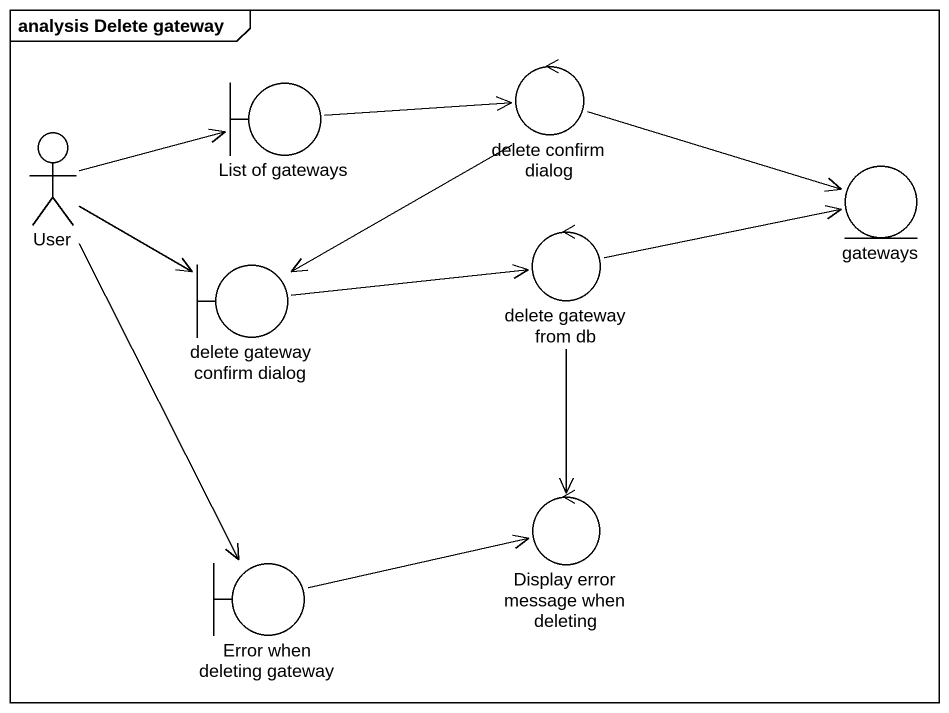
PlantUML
@startuml
mainframe analysis Delete gateway
actor User
boundary "List of gateways" as List_of_gateways
control "delete confirm dialog" as delete_confirm_dialog
entity gateways
boundary "delete gateway confirm dialog" as delete_gateway_confirm
control "delete gateway from db" as delete_gateway_from_db
control "Display error message when deleting" as Display_error_message_when
boundary "Error when deleting gateway" as Error_when_deleting_gateway
User -right-> List_of_gateways
User --> delete_gateway_confirm
User --> Error_when_deleting_gateway
List_of_gateways -right-> delete_confirm_dialog
delete_confirm_dialog -right-> gateways
delete_confirm_dialog --> delete_gateway_confirm
delete_gateway_confirm -right-> delete_gateway_from_db
delete_gateway_from_db -right-> gateways
delete_gateway_from_db --> Display_error_message_when
Error_when_deleting_gateway -right-> Display_error_message_when
@enduml
